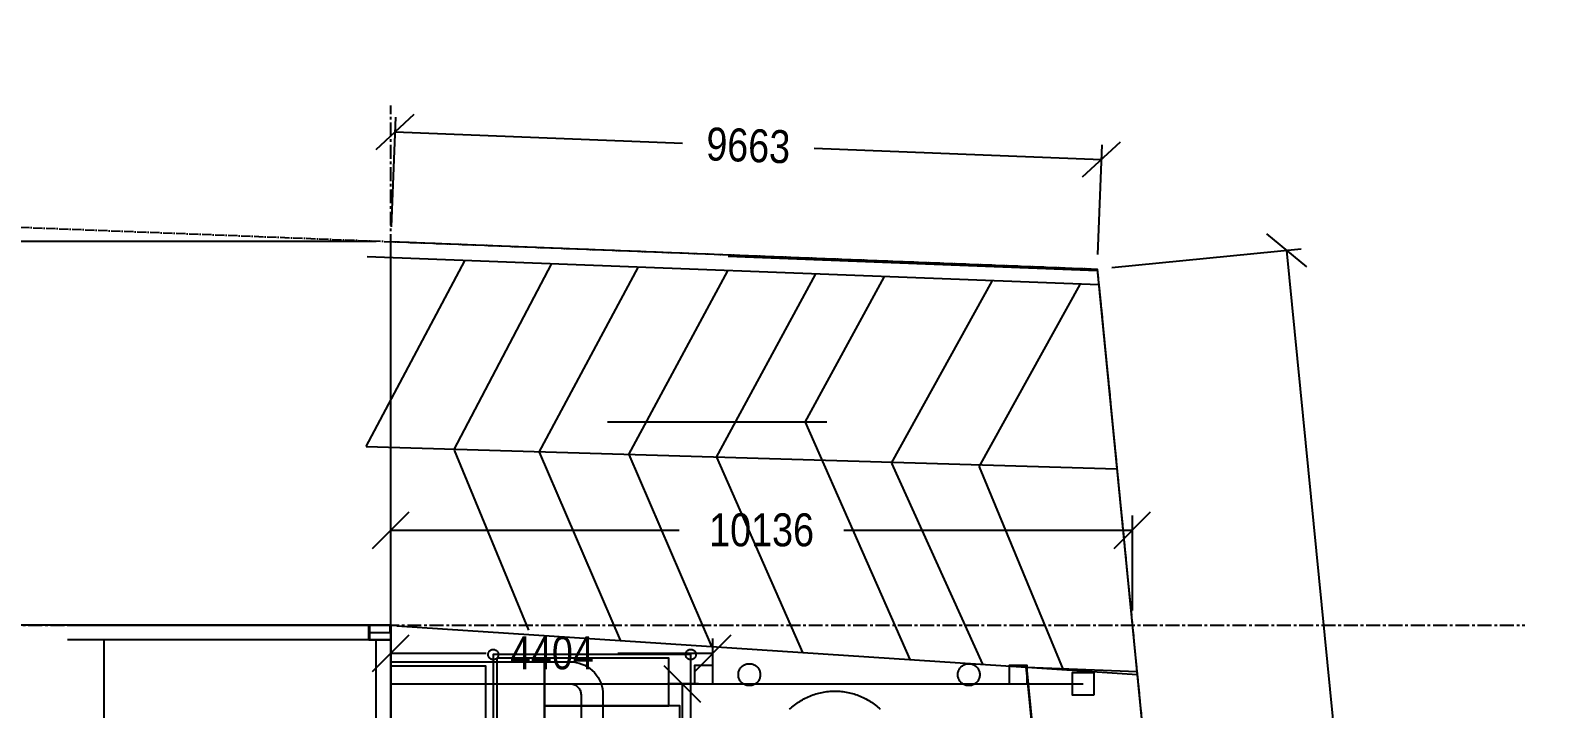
# Model space of a CAD drawing. Header units: millimetres. Extents: x -74219 to 26724, y -11313 to 45223.
# Drawn here: x -4925 to 15960, y 35964 to 45223 of the extents above; entities that cross this region are included whole.
import ezdxf

# ---------------------------------------------------------------- set-up
doc = ezdxf.new("R2010")
doc.units = ezdxf.units.MM
for name, pattern in [('CENTER', [5.08, 3.175, -0.635, 0.635, -0.635]), ('DASHDOT', [3.556, 2.54, -0.508, 0, -0.508]), ('DASHED', [1.524, 1.27, -0.254])]:
    doc.linetypes.add(name, pattern=pattern)
for name, color, linetype in [('SMK-ABOVE', 5, 'DASHED'), ('SMK-BLDG', 7, 'CONTINUOUS'), ('SMK-CONTEXT', 8, 'CONTINUOUS'), ('SMK-DIMS', 7, 'CONTINUOUS'), ('SMK-EXIST', 30, 'CONTINUOUS'), ('SMK-GLAZ', 5, 'CONTINUOUS'), ('SMK-GRID', 8, 'CENTER'), ('SMK-LOT', 1, 'DASHDOT'), ('SMK-R12-DECO', 21, 'Continuous'), ('SMK-R12-PLANT', 3, 'Continuous'), ('SMK-R12-ROOF', 34, 'Continuous'), ('SMK-R12-STEPS', 8, 'Continuous'), ('SMK-R12-TENT', 1, 'Continuous'), ('SMK-ZONE', 3, 'CONTINUOUS')]:
    doc.layers.add(name, color=color, linetype=linetype)
doc.styles.add('OpenSansCondensed-Light', font='OpenSansCondensed-Light.ttf')
doc.dimstyles.new('SMK200', dxfattribs={"dimtxt": 450, "dimasz": 300, "dimexe": 200, "dimexo": 200, "dimgap": 100, "dimtad": 1, "dimdec": 0, "dimtsz": 250, "dimcen": 2.5, "dimazin": 3, "dimtfac": 1, "dimtmove": 0, "dimatfit": 3})

# ---------------------------------------------------------------- blocks, each defined once
blk = doc.blocks.new('_OBLIQUE')
at = {"color": 0, "linetype": 'BYBLOCK'}
blk.add_line((-0.5, -0.5), (0.5, 0.5), dxfattribs=at)
blk = doc.blocks.new('*D7')
for p, q in [((-200, 37100), (-10800, 37100)), ((-10600, 35500), (-10600, 37100)), ((-10600, 32100), (-10600, 33700)), ((-200, 32100), (-10800, 32100))]:
    blk.add_line(p, q)
at = {"layer": 'Defpoints'}
for p in [(0, 37100), (-10600, 32100), (0, 32100)]:
    blk.add_point(p, dxfattribs=at)
at = {"layer": 'SMK-DIMS', "xscale": 500, "yscale": 500, "rotation": 90}
for p in [(-10600, 37100), (-10600, 32100)]:
    blk.add_blockref('_OBLIQUE', p, dxfattribs=at)
at = {"layer": 'SMK-DIMS', "insert": (-10600, 34600), "char_height": 450, "attachment_point": 5, "rotation": 90, "style": 'OpenSansCondensed-Light'}
blk.add_mtext('5000', dxfattribs=at)
blk = doc.blocks.new('*D8')
for p, q in [((-200, 42340.2), (-10800, 42340.2)), ((-10600, 40620.1), (-10600, 42340.2)), ((-10600, 37100), (-10600, 38820.1)), ((-200, 37100), (-10800, 37100))]:
    blk.add_line(p, q)
at = {"layer": 'Defpoints'}
for p in [(0, 42340.2), (-10600, 37100), (0, 37100)]:
    blk.add_point(p, dxfattribs=at)
at = {"layer": 'SMK-DIMS', "xscale": 500, "yscale": 500, "rotation": 90}
for p in [(-10600, 42340.2), (-10600, 37100)]:
    blk.add_blockref('_OBLIQUE', p, dxfattribs=at)
at = {"layer": 'SMK-DIMS', "insert": (-10600, 39720.1), "char_height": 450, "attachment_point": 5, "rotation": 90, "style": 'OpenSansCondensed-Light'}
blk.add_mtext('5240', dxfattribs=at)
blk = doc.blocks.new('*D9')
for p, q in [((-200, 42340.2), (-12100, 42340.2)), ((-11900, 22295.1), (-11900, 42340.2)), ((-11900, 0), (-11900, 20045.1)), ((-200, 0), (-12100, 0))]:
    blk.add_line(p, q)
at = {"layer": 'Defpoints'}
for p in [(0, 42340.2), (-11900, 0), (0, 0)]:
    blk.add_point(p, dxfattribs=at)
at = {"layer": 'SMK-DIMS', "xscale": 500, "yscale": 500, "rotation": 90}
for p in [(-11900, 42340.2), (-11900, 0)]:
    blk.add_blockref('_OBLIQUE', p, dxfattribs=at)
at = {"layer": 'SMK-DIMS', "insert": (-11900, 21170.1), "char_height": 450, "attachment_point": 5, "rotation": 90, "style": 'OpenSansCondensed-Light'}
blk.add_mtext('42340', dxfattribs=at)
blk = doc.blocks.new('*D10')
for p, q in [((0, 37300), (0, 38600)), ((10136, 37300), (10136, 38600)), ((0, 38400), (3943, 38400)), ((6193, 38400), (10136, 38400))]:
    blk.add_line(p, q)
at = {"layer": 'Defpoints'}
for p in [(0, 38400), (0, 37100), (10136, 37100)]:
    blk.add_point(p, dxfattribs=at)
at = {"layer": 'SMK-DIMS', "xscale": 500, "yscale": 500}
for p in [(0, 38400), (10136, 38400)]:
    blk.add_blockref('_OBLIQUE', p, dxfattribs=at)
at = {"layer": 'SMK-DIMS', "insert": (5068, 38400), "char_height": 450, "attachment_point": 5, "style": 'OpenSansCondensed-Light'}
blk.add_mtext('10136', dxfattribs=at)
blk = doc.blocks.new('*D13')
for p, q in [((8, 42540), (66, 44039)), ((58, 43839), (3987, 43686)), ((9664, 42165), (9722, 43664)), ((5786, 43617), (9714, 43464))]:
    blk.add_line(p, q)
at = {"layer": 'Defpoints'}
for p in [(58, 43839), (0, 42340), (9656, 41965)]:
    blk.add_point(p, dxfattribs=at)
at = {"layer": 'SMK-DIMS', "xscale": 500, "yscale": 500, "rotation": -2.224565208188413}
for p in [(58, 43839), (9714, 43464)]:
    blk.add_blockref('_OBLIQUE', p, dxfattribs=at)
at = {"layer": 'SMK-DIMS', "insert": (4886, 43652), "char_height": 450, "attachment_point": 5, "rotation": 357.7754, "style": 'OpenSansCondensed-Light'}
blk.add_mtext('9663', dxfattribs=at)
blk = doc.blocks.new('*D14')
for p, q in [((9855, 41985), (12443, 42240)), ((12244, 42220), (14035, 24052)), ((14255, 21813), (16046, 3644)), ((13658, 3409), (16245, 3664))]:
    blk.add_line(p, q)
at = {"layer": 'Defpoints'}
for p in [(12244, 42220), (9656, 41965), (13459, 3389)]:
    blk.add_point(p, dxfattribs=at)
at = {"layer": 'SMK-DIMS', "xscale": 500, "yscale": 500, "rotation": -84.37057896927848}
for p in [(12244, 42220), (16046, 3644)]:
    blk.add_blockref('_OBLIQUE', p, dxfattribs=at)
at = {"layer": 'SMK-DIMS', "insert": (14145, 22932), "char_height": 450, "attachment_point": 5, "rotation": 275.6294, "style": 'OpenSansCondensed-Light'}
blk.add_mtext('38763', dxfattribs=at)
blk = doc.blocks.new('*D18')
for p, q in [((-0.4, 36500.2), (-0.4, 36920.2)), ((4403.1, 36500.2), (4403.1, 36920.2)), ((-0.4, 36720.2), (1301.35, 36720.2)), ((3101.35, 36720.2), (4403.1, 36720.2))]:
    blk.add_line(p, q)
at = {"layer": 'Defpoints'}
for p in [(-0.4, 36720.2), (-0.4, 36300.2), (4403.1, 36300.2)]:
    blk.add_point(p, dxfattribs=at)
at = {"layer": 'SMK-DIMS', "xscale": 500, "yscale": 500}
for p in [(-0.4, 36720.2), (4403.1, 36720.2)]:
    blk.add_blockref('_OBLIQUE', p, dxfattribs=at)
at = {"layer": 'SMK-DIMS', "insert": (2201.35, 36720.2), "char_height": 450, "attachment_point": 5, "style": 'OpenSansCondensed-Light'}
blk.add_mtext('4404', dxfattribs=at)
blk = doc.blocks.new('*D19')
for p, q in [((4203.1, 36300.2), (3783.1, 36300.2)), ((3983.1, 36300.2), (3983.1, 33381.35)), ((3983.1, 31581.35), (3983.1, 28662.5)), ((4203.1, 28662.5), (3783.1, 28662.5))]:
    blk.add_line(p, q)
at = {"layer": 'Defpoints'}
for p in [(3983.1, 36300.2), (4403.1, 36300.2), (4403.1, 28662.5)]:
    blk.add_point(p, dxfattribs=at)
at = {"layer": 'SMK-DIMS', "xscale": 500, "yscale": 500, "rotation": -90}
for p in [(3983.1, 36300.2), (3983.1, 28662.5)]:
    blk.add_blockref('_OBLIQUE', p, dxfattribs=at)
at = {"layer": 'SMK-DIMS', "insert": (3983.1, 32481.35), "char_height": 450, "attachment_point": 5, "rotation": 270, "style": 'OpenSansCondensed-Light'}
blk.add_mtext('7638', dxfattribs=at)

msp = doc.modelspace()

# ---------------------------------------------------------------- linework, layer by layer
at = {"layer": 'SMK-ABOVE', "ltscale": 50}
msp.add_lwpolyline([(4403.1, 28662.5), (3.1, 28662.5), (-0.4, 36300.2), (4399.6, 36300.2)], dxfattribs=at)
at = {"layer": 'SMK-BLDG'}
for points in [[(-4420.4, 37099.6), (-0.4, 37099.8), (-0.4, 36900.2), (-4420.4, 36900)], [(-300.4, 36899.8), (-0.4, 36899.8), (-0.4, 37099.8), (-300.4, 37099.8)], [(-0.4, 36900.2), (-0.4, 34670.2), (-3920.4, 34670.2), (-3920.4, 36900.2)], [(-0.4, 34670.5), (-200.4, 34670.5), (-200.4, 36900), (-0.4, 36900)]]:
    msp.add_lwpolyline(points, dxfattribs=at)
at = {"layer": 'SMK-CONTEXT'}
for points in [[(-339, 39539.5), (1010.2, 42079.1)], [(9676.6, 41747.6), (-323.4, 42130.9)], [(865.5, 39500.4), (2197, 42033)], [(2026.1, 39466.2), (3378.9, 41987.1)], [(4612.8, 42139.3), (9657, 41943.4)], [(3253.6, 39430.1), (4607.1, 41939.4)], [(4451.7, 39394.8), (5804.7, 41892.9)], [(5665.1, 39873.8), (6744.9, 41856.3)], [(6843.6, 39313.8), (8217.3, 41799.2)], [(8041.1, 39265.5), (9423.8, 41752.3)], [(9676.6, 41748.2), (10196.6, 36469.1)], [(5959.9, 39873.8), (2959.8, 39873.8)], [(5665.1, 39873.8), (7093.8, 36631.9)], [(9924.1, 39233.8), (-337.5, 39535.7)], [(865.1, 39489.3), (1882.7, 37031.1)], [(2026.1, 39466.2), (3134.2, 36896.7)], [(3253.6, 39430.1), (4382, 36809.3)], [(4451.7, 39394.8), (5627.8, 36727.8)], [(6843.6, 39313.8), (8087.5, 36566.9)], [(8041.1, 39265.5), (9190, 36490.1)], [(83.6, 37090.5), (8685, 36527.8)]]:
    msp.add_lwpolyline(points, dxfattribs=at)
at = {"layer": 'SMK-EXIST'}
for points in [[(-0.4, 36600.2), (2449.6, 36600.2), (2491.1, 36598.3), (2532.3, 36592.6), (2572.7, 36583.1), (2612.1, 36569.9), (2650.2, 36553.1), (2686.5, 36532.8), (2720.8, 36509.4), (2752.8, 36482.8), (2782.1, 36453.4), (2808.7, 36421.4), (2832.2, 36387.1), (2852.4, 36350.8), (2869.2, 36312.8), (2882.4, 36273.4), (2891.9, 36232.9), (2897.7, 36191.8), (2899.6, 36150.2), (2899.6, 28812.5)], [(11991.6, 18357.5), (10494.1, 18209.8), (8708.1, 36317.6), (8685, 36527.8), (10199.9, 36470.3)], [(-0.4, 36300.2), (2449.6, 36300.2), (2462.7, 36299.7), (2475.6, 36298), (2488.4, 36295.1), (2500.9, 36291.2), (2513, 36286.2), (2524.6, 36280.1), (2535.6, 36273.1), (2546, 36265.1), (2555.7, 36256.3), (2564.5, 36246.7), (2572.5, 36236.3), (2579.5, 36225.2), (2585.5, 36213.6), (2590.5, 36201.5), (2594.5, 36189.1), (2597.3, 36176.3), (2599, 36163.3), (2599.6, 36150.2), (2599.6, 28812.5)]]:
    msp.add_lwpolyline(points, dxfattribs=at)
at = {"layer": 'SMK-GLAZ'}
msp.add_lwpolyline([(-9.4, 36996.8), (-291.4, 36996.8), (-291.4, 36899.8), (-300.4, 36899.8), (-300.4, 37099.8), (-291.4, 37099.8), (-291.4, 37002.8), (-9.4, 37002.8), (-9.4, 37099.8), (-0.4, 37099.8), (-0.4, 36899.8), (-9.4, 36899.8)], dxfattribs=at)
at = {"layer": 'SMK-GRID', "ltscale": 60}
for p, q in [((0, -5600), (0, 44200)), ((-14100, 37100), (15500, 37100))]:
    msp.add_line(p, q, dxfattribs=at)
at = {"layer": 'SMK-LOT', "ltscale": 50}
msp.add_lwpolyline([(-74219, 45222.9), (9656.2, 41965.1), (14057.3, -2684.6), (118.1, -6151.6), (-2408.5, -1837), (-5432.8, -1692.1), (-9138.8, -3360.4)], dxfattribs=at)
at = {"layer": 'SMK-R12-DECO'}
for points in [[(4400, 36300), (4400, 36550), (4150, 36550), (4150, 36300)], [(5050, 36425), (5049.5, 36413.2), (5048.2, 36401.5), (5045.9, 36390), (5042.7, 36378.6), (5038.6, 36367.6), (5033.7, 36356.9), (5027.9, 36346.6), (5021.4, 36336.8), (5014.1, 36327.6), (5006.1, 36318.9), (4997.4, 36310.9), (4988.2, 36303.6), (4978.4, 36297.1), (4968.1, 36291.3), (4957.4, 36286.4), (4946.4, 36282.3), (4935, 36279.1), (4923.5, 36276.8), (4911.8, 36275.5), (4900, 36275), (4888.2, 36275.5), (4876.5, 36276.8), (4865, 36279.1), (4853.6, 36282.3), (4842.6, 36286.4), (4831.9, 36291.3), (4821.6, 36297.1), (4811.8, 36303.6), (4802.6, 36310.9), (4793.9, 36318.9), (4785.9, 36327.6), (4778.6, 36336.8), (4772.1, 36346.6), (4766.3, 36356.9), (4761.4, 36367.6), (4757.3, 36378.6), (4754.1, 36390), (4751.8, 36401.5), (4750.5, 36413.2), (4750, 36425), (4750.5, 36436.8), (4751.8, 36448.5), (4754.1, 36460), (4757.3, 36471.4), (4761.4, 36482.4), (4766.3, 36493.1), (4772.1, 36503.4), (4778.6, 36513.2), (4785.9, 36522.4), (4793.9, 36531.1), (4802.6, 36539.1), (4811.8, 36546.4), (4821.6, 36552.9), (4831.9, 36558.7), (4842.6, 36563.6), (4853.6, 36567.7), (4865, 36570.9), (4876.5, 36573.2), (4888.2, 36574.5), (4900, 36575), (4911.8, 36574.5), (4923.5, 36573.2), (4935, 36570.9), (4946.4, 36567.7), (4957.4, 36563.6), (4968.1, 36558.7), (4978.4, 36552.9), (4988.2, 36546.4), (4997.4, 36539.1), (5006.1, 36531.1), (5014.1, 36522.4), (5021.4, 36513.2), (5027.9, 36503.4), (5033.7, 36493.1), (5038.6, 36482.4), (5042.7, 36471.4), (5045.9, 36460), (5048.2, 36448.5), (5049.5, 36436.8)], [(8050, 36425), (8049.5, 36413.2), (8048.2, 36401.5), (8045.9, 36390), (8042.7, 36378.6), (8038.6, 36367.6), (8033.7, 36356.9), (8027.9, 36346.6), (8021.4, 36336.8), (8014.1, 36327.6), (8006.1, 36318.9), (7997.4, 36310.9), (7988.2, 36303.6), (7978.4, 36297.1), (7968.1, 36291.3), (7957.4, 36286.4), (7946.4, 36282.3), (7935, 36279.1), (7923.5, 36276.8), (7911.8, 36275.5), (7900, 36275), (7888.2, 36275.5), (7876.5, 36276.8), (7865, 36279.1), (7853.6, 36282.3), (7842.6, 36286.4), (7831.9, 36291.3), (7821.6, 36297.1), (7811.8, 36303.6), (7802.6, 36310.9), (7793.9, 36318.9), (7785.9, 36327.6), (7778.6, 36336.8), (7772.1, 36346.6), (7766.3, 36356.9), (7761.4, 36367.6), (7757.3, 36378.6), (7754.1, 36390), (7751.8, 36401.5), (7750.5, 36413.2), (7750, 36425), (7750.5, 36436.8), (7751.8, 36448.5), (7754.1, 36460), (7757.3, 36471.4), (7761.4, 36482.4), (7766.3, 36493.1), (7772.1, 36503.4), (7778.6, 36513.2), (7785.9, 36522.4), (7793.9, 36531.1), (7802.6, 36539.1), (7811.8, 36546.4), (7821.6, 36552.9), (7831.9, 36558.7), (7842.6, 36563.6), (7853.6, 36567.7), (7865, 36570.9), (7876.5, 36573.2), (7888.2, 36574.5), (7900, 36575), (7911.8, 36574.5), (7923.5, 36573.2), (7935, 36570.9), (7946.4, 36567.7), (7957.4, 36563.6), (7968.1, 36558.7), (7978.4, 36552.9), (7988.2, 36546.4), (7997.4, 36539.1), (8006.1, 36531.1), (8014.1, 36522.4), (8021.4, 36513.2), (8027.9, 36503.4), (8033.7, 36493.1), (8038.6, 36482.4), (8042.7, 36471.4), (8045.9, 36460), (8048.2, 36448.5), (8049.5, 36436.8)], [(8700, 36300), (8700, 36550), (8450, 36550), (8450, 36300)]]:
    msp.add_lwpolyline(points, close=True, dxfattribs=at)
at = {"layer": 'SMK-R12-PLANT'}
msp.add_lwpolyline([(10444.5, 18750), (8692.2, 36527.3), (10201.9, 36428.6), (10502.9, 33375.4)], dxfattribs=at)
at = {"layer": 'SMK-R12-ROOF'}
msp.add_line((0, 36300), (9464.6, 36300), dxfattribs=at)
msp.add_lwpolyline([(9614.6, 36150), (9614.6, 36450), (9314.6, 36450), (9314.6, 36150)], close=True, dxfattribs=at)
at = {"layer": 'SMK-R12-SHOP'}
msp.add_lwpolyline([(5449.4, 35951.8), (5465.6, 35966.9), (5482.1, 35981.5), (5499, 35995.7), (5516.3, 36009.5), (5533.9, 36022.9), (5551.8, 36035.8), (5570, 36048.3), (5588.5, 36060.4), (5607.3, 36072), (5626.4, 36083.1), (5645.7, 36093.7), (5665.3, 36103.9), (5685.2, 36113.6), (5705.3, 36122.8), (5725.6, 36131.5), (5746.1, 36139.7), (5766.8, 36147.4), (5787.7, 36154.6), (5808.7, 36161.2), (5830, 36167.4), (5851.3, 36173), (5872.8, 36178.1), (5894.4, 36182.7), (5916.1, 36186.7), (5937.9, 36190.3), (5959.8, 36193.2), (5981.8, 36195.7), (6003.8, 36197.6), (6025.8, 36198.9), (6047.9, 36199.7), (6070, 36200), (6092.1, 36199.7), (6114.2, 36198.9), (6136.2, 36197.6), (6158.2, 36195.7), (6180.2, 36193.2), (6202.1, 36190.3), (6223.9, 36186.7), (6245.6, 36182.7), (6267.2, 36178.1), (6288.7, 36173), (6310, 36167.4), (6331.3, 36161.2), (6352.3, 36154.6), (6373.2, 36147.4), (6393.9, 36139.7), (6414.4, 36131.5), (6434.7, 36122.8), (6454.8, 36113.6), (6474.7, 36103.9), (6494.3, 36093.7), (6513.6, 36083.1), (6532.7, 36072), (6551.5, 36060.4), (6570, 36048.3), (6588.2, 36035.8), (6606.1, 36022.9), (6623.7, 36009.5), (6641, 35995.7), (6657.9, 35981.5), (6674.4, 35966.9), (6690.6, 35951.8)], dxfattribs=at)
at = {"layer": 'SMK-R12-STEPS'}
msp.add_line((1300, 30900), (1300, 36540), dxfattribs=at)
msp.add_lwpolyline([(1300, 30900), (1300, 36540), (0, 36540), (0, 30900)], close=True, dxfattribs=at)
at = {"layer": 'SMK-R12-TENT'}
for points in [[(1470, 36700), (1469.7, 36693.1), (1468.7, 36686.3), (1467, 36679.7), (1464.7, 36673.2), (1461.7, 36667), (1458.2, 36661.1), (1454.1, 36655.6), (1449.5, 36650.5), (1444.4, 36645.9), (1438.9, 36641.8), (1433, 36638.3), (1426.8, 36635.3), (1420.3, 36633), (1413.7, 36631.3), (1406.9, 36630.3), (1400, 36630), (1393.1, 36630.3), (1386.3, 36631.3), (1379.7, 36633), (1373.2, 36635.3), (1367, 36638.3), (1361.1, 36641.8), (1355.6, 36645.9), (1350.5, 36650.5), (1345.9, 36655.6), (1341.8, 36661.1), (1338.3, 36667), (1335.3, 36673.2), (1333, 36679.7), (1331.3, 36686.3), (1330.3, 36693.1), (1330, 36700), (1330.3, 36706.9), (1331.3, 36713.7), (1333, 36720.3), (1335.3, 36726.8), (1338.3, 36733), (1341.8, 36738.9), (1345.9, 36744.4), (1350.5, 36749.5), (1355.6, 36754.1), (1361.1, 36758.2), (1367, 36761.7), (1373.2, 36764.7), (1379.7, 36767), (1386.3, 36768.7), (1393.1, 36769.7), (1400, 36770), (1406.9, 36769.7), (1413.7, 36768.7), (1420.3, 36767), (1426.8, 36764.7), (1433, 36761.7), (1438.9, 36758.2), (1444.4, 36754.1), (1449.5, 36749.5), (1454.1, 36744.4), (1458.2, 36738.9), (1461.7, 36733), (1464.7, 36726.8), (1467, 36720.3), (1468.7, 36713.7), (1469.7, 36706.9)], [(4170, 36700), (4169.7, 36693.1), (4168.7, 36686.3), (4167, 36679.7), (4164.7, 36673.2), (4161.7, 36667), (4158.2, 36661.1), (4154.1, 36655.6), (4149.5, 36650.5), (4144.4, 36645.9), (4138.9, 36641.8), (4133, 36638.3), (4126.8, 36635.3), (4120.3, 36633), (4113.7, 36631.3), (4106.9, 36630.3), (4100, 36630), (4093.1, 36630.3), (4086.3, 36631.3), (4079.7, 36633), (4073.2, 36635.3), (4067, 36638.3), (4061.1, 36641.8), (4055.6, 36645.9), (4050.5, 36650.5), (4045.9, 36655.6), (4041.8, 36661.1), (4038.3, 36667), (4035.3, 36673.2), (4033, 36679.7), (4031.3, 36686.3), (4030.3, 36693.1), (4030, 36700), (4030.3, 36706.9), (4031.3, 36713.7), (4033, 36720.3), (4035.3, 36726.8), (4038.3, 36733), (4041.8, 36738.9), (4045.9, 36744.4), (4050.5, 36749.5), (4055.6, 36754.1), (4061.1, 36758.2), (4067, 36761.7), (4073.2, 36764.7), (4079.7, 36767), (4086.3, 36768.7), (4093.1, 36769.7), (4100, 36770), (4106.9, 36769.7), (4113.7, 36768.7), (4120.3, 36767), (4126.8, 36764.7), (4133, 36761.7), (4138.9, 36758.2), (4144.4, 36754.1), (4149.5, 36749.5), (4154.1, 36744.4), (4158.2, 36738.9), (4161.7, 36733), (4164.7, 36726.8), (4167, 36720.3), (4168.7, 36713.7), (4169.7, 36706.9)], [(4100, 33800), (4100, 36700), (1400, 36700), (1400, 33800)], [(2100, 33850), (2100, 36650), (1450, 36650), (1450, 33850)], [(3800, 36000), (3800, 36650), (2100, 36650), (2100, 36000)], [(3950, 34500), (3950, 36000), (2100, 36000), (2100, 34500)]]:
    msp.add_lwpolyline(points, close=True, dxfattribs=at)
at = {"layer": 'SMK-ZONE'}
msp.add_lwpolyline([(0, 42340.2), (9656.2, 41965.1), (13458.6, 3389.2), (-167.5, 0), (-7250, 0), (-7250, 4100), (0, 4100)], close=True, dxfattribs=at)

# ---------------------------------------------------------------- dimensions: what is measured, and where the dimension line sits
at = {"layer": 'SMK-DIMS'}
for base, p1, p2, angle, picture, middle in [((58.2, 43839.1), (0, 42340.2), (9656.2, 41965.1), 357.77543, '*D13', (4886.3, 43651.5)), ((-11900, 0), (0, 0), (0, 42340.2), 90, '*D9', (-11900, 21170.1)), ((-10600, 37100), (0, 37100), (0, 42340.2), 90, '*D8', (-10600, 39720.1)), ((12243.7, 42220.1), (9656.2, 41965.1), (13458.6, 3389.2), 275.62942, '*D14', (14144.9, 22932.2)), ((-10600, 32100), (0, 32100), (0, 37100), 90, '*D7', (-10600, 34600)), ((3983.1, 36300.2), (4403.1, 36300.2), (4403.1, 28662.5), 270, '*D19', (3983.1, 32481.3))]:
    dim = msp.add_linear_dim(base=base, p1=p1, p2=p2, angle=angle, dimstyle='SMK200', dxfattribs=at)
    dim.commit()
    dim.dimension.update_dxf_attribs({"geometry": picture, "text_midpoint": middle})
for base, p1, p2, picture, middle in [((0, 38400), (0, 37100), (10136, 37100), '*D10', (5068, 38400)), ((-0.4, 36720.2), (-0.4, 36300.2), (4403.1, 36300.2), '*D18', (2201.35, 36720.2))]:
    dim = msp.add_linear_dim(base=base, p1=p1, p2=p2, dimstyle='SMK200', dxfattribs=at)
    dim.commit()
    dim.dimension.update_dxf_attribs({"geometry": picture, "text_midpoint": middle})

doc.saveas('drawing.dxf')
